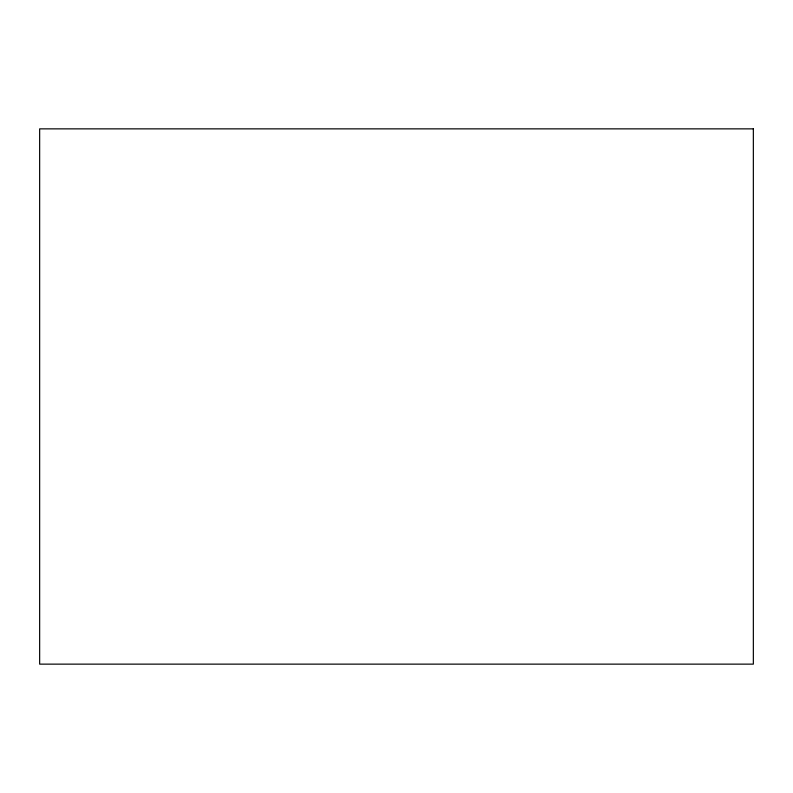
<?xml version="1.0" encoding="UTF-8"?>
<svg xmlns="http://www.w3.org/2000/svg" width="793" height="793" viewBox="0 0 793 793"><rect width="100%" height="100%" fill="white"/><g stroke="black" fill="none" stroke-linecap="round" stroke-linejoin="round"><path stroke-width="1.19" d="M753.35 128.862L39.65 128.862L39.65 664.137L753.35 664.137L753.35 128.862"/></g></svg>
